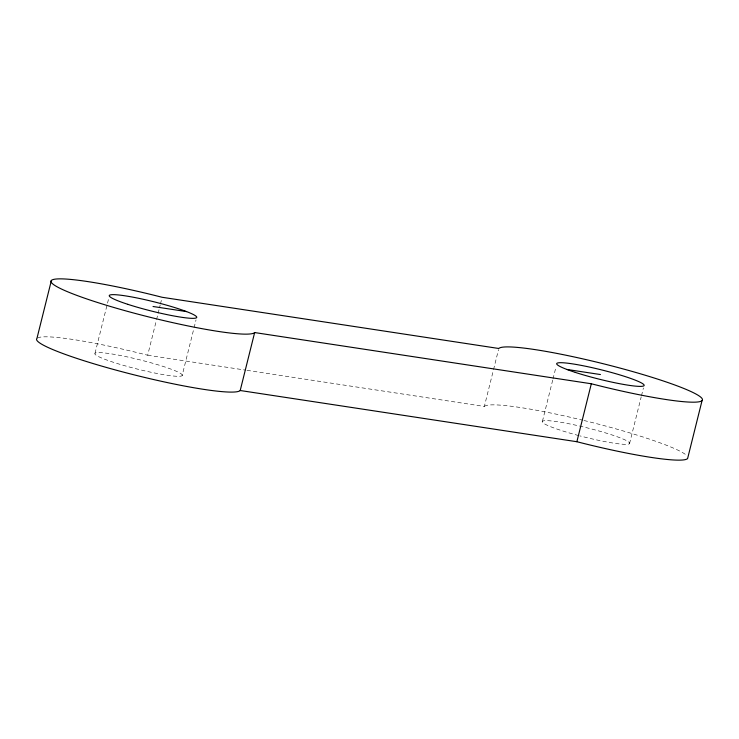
<?xml version="1.0" encoding="UTF-8"?>
<svg xmlns="http://www.w3.org/2000/svg" width="739" height="739" viewBox="0 0 739 739"><rect width="100%" height="100%" fill="white"/><g stroke="black" fill="none" stroke-linecap="round" stroke-linejoin="round"><path stroke-width="0.55" stroke-dasharray="3.69 2.77" d="M95.017 353.288L108.919 297.558M37.44 338.019A105.123 11.168 14 0 1 147.68 355.237L156.289 320.68M156.566 319.571L160.178 305.078M160.455 303.969L161.85 298.399M182.127 375.624A45.051 4.785 14 0 0 120.18 355.45A45.051 4.785 14 0 0 113.418 362.295A45.051 4.785 14 0 0 182.127 375.624L193.803 328.818M194.08 327.7L196.02 319.895M246.965 370.331L484.35 406.441L493.246 370.775M493.523 369.657L498.52 349.602M542.426 421.332L552.707 380.095M552.984 378.978L556.042 366.72M629.526 443.668L641.203 396.861M641.48 395.744L643.42 387.947M147.68 355.237L245.828 370.165M484.35 406.441A105.123 11.168 14 0 1 582.849 420.223M583.976 420.5A105.123 11.168 14 0 1 686.494 455.289M578.683 435.567A45.051 4.785 14 0 1 552.042 421.027A45.051 4.785 14 0 1 626.69 440.73A45.051 4.785 14 0 1 579.81 435.862"/><path stroke-width="1.11" d="M51.397 280.441L36.95 338.397A105.123 11.168 14 0 0 129.473 373.675A105.123 11.168 14 0 0 240.203 390.515L576.873 441.719A105.123 11.168 14 0 0 687.603 458.559L702.05 400.603A105.123 11.168 14 0 0 609.527 365.325A105.123 11.168 14 0 0 498.797 348.485L162.127 297.281A105.123 11.168 14 0 0 51.397 280.441A105.123 11.168 14 0 0 143.92 315.719A105.123 11.168 14 0 0 254.65 332.559L591.32 383.763A105.123 11.168 14 0 0 702.05 400.603M240.203 390.515L254.65 332.559M576.873 441.719L591.32 383.763M153.028 306.5L186.579 311.599M566.868 369.445L600.428 374.544M575.275 372.382A45.051 4.785 14 0 0 643.983 385.712A45.051 4.785 14 0 0 582.027 365.537A45.051 4.785 14 0 0 575.275 372.382M127.865 304.339A45.051 4.785 14 0 0 196.574 317.668A45.051 4.785 14 0 0 134.627 297.494A45.051 4.785 14 0 0 127.865 304.339"/></g></svg>
